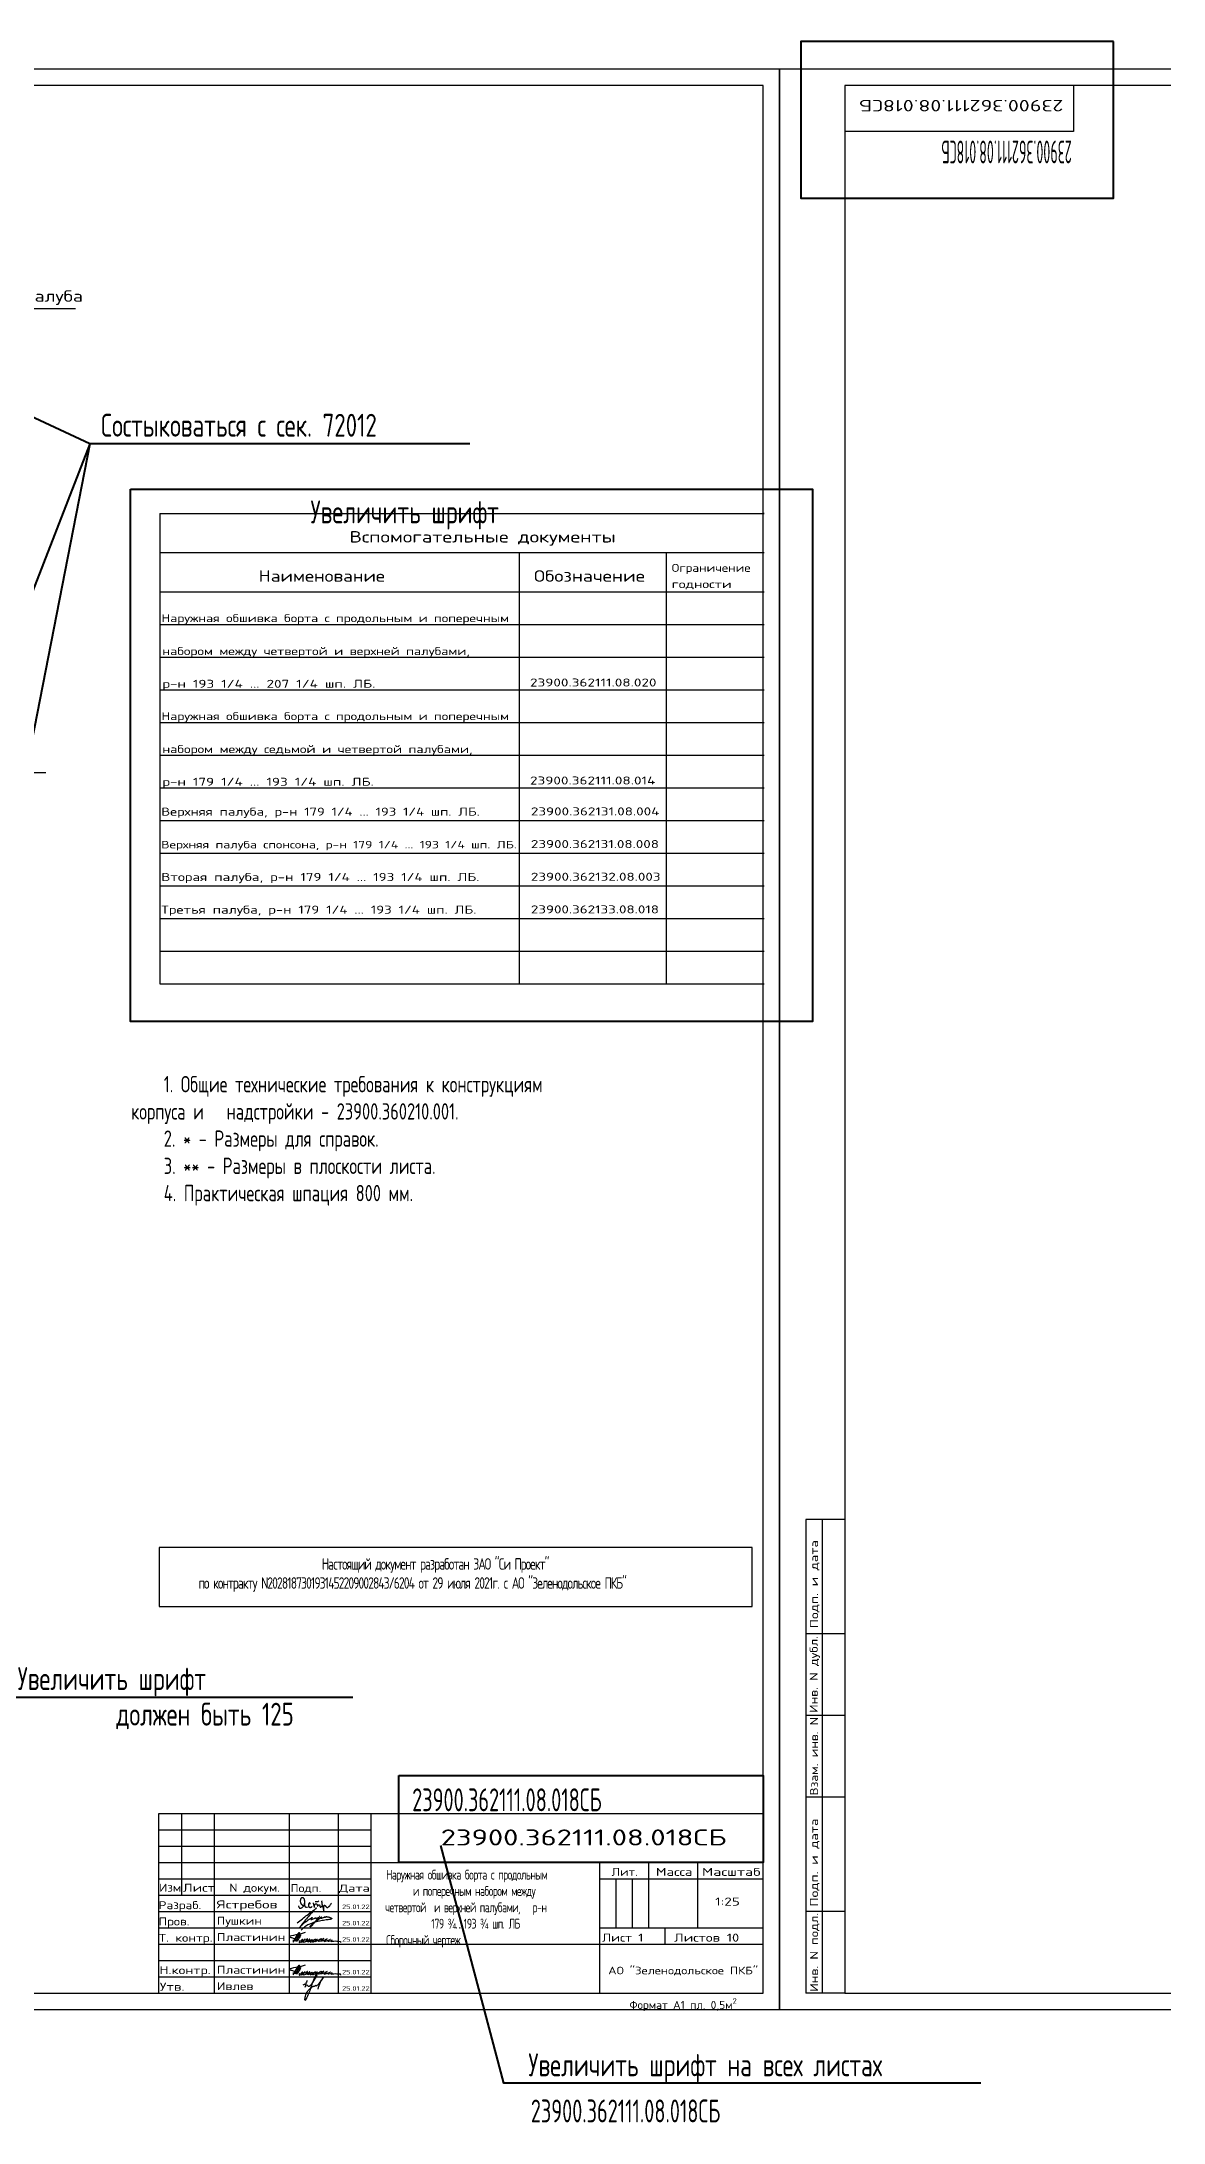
# Model space of a CAD drawing. Header units: millimetres. Extents: x -438477 to 631584, y 118817 to 676146.
# Drawn here: x 170155 to 178740, y 333145 to 349071 of the extents above; entities that cross this region are included whole.
import ezdxf
from ezdxf.enums import TextEntityAlignment as Align

# ---------------------------------------------------------------- set-up
doc = ezdxf.new("R2010")
doc.units = ezdxf.units.MM
doc.layers.get('0').update_dxf_attribs({"linetype": 'CONTINUOUS'})
for name, color, linetype in [('20_1', 1, 'CONTINUOUS'), ('20_FORMAT', 140, 'CONTINUOUS'), ('20_TEXT', 1, 'CONTINUOUS')]:
    doc.layers.add(name, color=color, linetype=linetype)
doc.styles.add('SIMPLEX', font='simplex.shx', dxfattribs={"width": 0.7})
doc.styles.add('НАДПИСИ_МЕЛК1', font='eskd_win.shx', dxfattribs={"width": 0.8, "height": 4})

# ---------------------------------------------------------------- blocks, each defined once
blk = doc.blocks.new('Подпись Ястребов')
for points, knots in [([(0, 0), (0, -2), (0, -5), (3, -9), (5, -13), (8, -14), (12, -15), (16, -13), (22, -11), (27, -5), (31, -1), (34, 3), (35, 8), (37, 12), (38, 17), (38, 22), (38, 27), (37, 32), (36, 38), (35, 42), (32, 46), (29, 48), (26, 49), (23, 49), (20, 50), (17, 48), (15, 46), (14, 43), (12, 41), (11, 38), (11, 35), (10, 33), (10, 31), (10, 29), (11, 25), (12, 21), (13, 16), (15, 13), (18, 9), (21, 6), (24, 4), (27, 2), (30, 1), (35, 2), (35, 7), (36, 11), (36, 22), (35, 7), (37, 2), (38, -2), (40, -5), (43, -7), (46, -9), (50, -9), (53, -9), (55, -8), (55, -7)], [0, 0, 0, 0, 5.972224, 10.089456, 14.166735, 17.363903, 20.802284, 24.859439, 32.158332, 40.459891, 45.62363, 50.527208, 55.136335, 59.699856, 65.288192, 70.016146, 75.142768, 80.311788, 84.891223, 91.031776, 95.227558, 98.251397, 101.322979, 104.698816, 107.456043, 111.029376, 113.657172, 116.686353, 119.420682, 122.248034, 124.981706, 128.253779, 130.235419, 131.733913, 134.024207, 141.022511, 144.818169, 148.892748, 153.004631, 157.202553, 161.230574, 163.841911, 168.5817, 172.14225, 175.225579, 182.237335, 186.345409, 197.812221, 201.492052, 205.577198, 209.473281, 213.142846, 216.815347, 219.952893, 223.28427, 225.960833, 225.960833, 225.960833, 225.960833]), ([(70, 10), (71, 10), (71, 12), (70, 15), (69, 17), (68, 18), (66, 17), (64, 16), (62, 14), (61, 11), (60, 9), (60, 7), (60, 5), (60, 3), (60, 0), (61, -2), (62, -5), (63, -7), (65, -8), (67, -9), (69, -9), (70, -9), (72, -9), (73, -9), (75, -9), (77, -8), (79, -7), (80, -6), (81, -5), (82, -4), (82, -4)], [0, 0, 0, 0, 2.464098, 5.568259, 7.182185, 9.112394, 11.134416, 13.212518, 15.562431, 18.467499, 21.178074, 22.932784, 24.473829, 26.519698, 29.842976, 32.300505, 34.861132, 37.632008, 39.6272, 41.909637, 43.24993, 44.521443, 46.021135, 47.639508, 49.66153, 52.06884, 53.748222, 55.321569, 57.447529, 58.762109, 58.762109, 58.762109, 58.762109]), ([(89, 18), (89, 17), (89, 15), (90, 12), (90, 8), (92, 5), (93, 1), (94, -2), (95, -5), (96, -7), (98, -13), (96, -2), (97, 2), (97, 5), (98, 7), (100, 9), (101, 10), (103, 12), (105, 13), (107, 13), (108, 13), (110, 12), (112, 10), (112, 8), (113, 6), (114, 4), (115, 2), (115, 0), (117, -4), (118, 2), (120, 4), (121, 6), (123, 7), (126, 6), (127, 5), (128, 3), (129, 1), (129, -2), (130, -4), (131, -7), (132, -8), (133, -9), (135, -8), (137, -7), (139, -4), (142, -2), (145, 0), (147, 2), (148, 3), (148, 3)], [0, 0, 0, 0, 2.523882, 6.239179, 9.17806, 13.784069, 16.83629, 20.687855, 23.515207, 26.265258, 28.939438, 37.22279, 40.395761, 43.546765, 46.15642, 48.586095, 50.564005, 52.306272, 55.041404, 56.446831, 57.770943, 60.147797, 62.71333, 64.572213, 66.991351, 69.077315, 70.897132, 72.796801, 75.459756, 79.319966, 82.081823, 84.512484, 86.692767, 89.038174, 91.049309, 93.42717, 95.613305, 98.075297, 100.914976, 103.328823, 105.425856, 106.176632, 107.750867, 110.724049, 113.409694, 118.819927, 121.52925, 124.126639, 125.733997, 125.733997, 125.733997, 125.733997]), ([(101, 26), (102, 26), (103, 26), (105, 26), (107, 26), (110, 26), (113, 26), (116, 26), (118, 27), (120, 28), (122, 29), (123, 30), (124, 30)], [0, 0, 0, 0, 2.12619, 3.65607, 6.266779, 9.916831, 11.97432, 14.961909, 17.809512, 19.966026, 22.213902, 24.217568, 24.217568, 24.217568, 24.217568]), ([(141, 30), (141, 29), (140, 27), (140, 24), (141, 20), (141, 17), (141, 14), (142, 12), (142, 9), (143, 6), (144, 2), (146, -3), (147, -8), (149, -14), (150, -19), (152, -25), (153, -29), (155, -39), (154, -22), (153, -15), (153, -8), (154, -3), (155, 1), (156, 3), (157, 4), (159, 4), (161, 2), (162, 0), (164, -1), (166, -3), (167, -6), (169, -7), (171, -9), (172, -11), (175, -11), (178, -10), (181, -7), (184, -5), (187, -2), (191, 2), (194, 7), (198, 12), (199, 15), (200, 16)], [0, 0, 0, 0, 3.241736, 6.598896, 9.238967, 12.800215, 15.402593, 18.635452, 21.080523, 24.513871, 27.902611, 32.433036, 40.336878, 43.817055, 50.630644, 55.372338, 62.773577, 66.371071, 78.320728, 86.603709, 94.34174, 98.995858, 102.281627, 104.533958, 106.356954, 108.120853, 110.434558, 112.690873, 115.022367, 117.793242, 120.188583, 123.071927, 125.49708, 127.726967, 129.796407, 133.314517, 136.984082, 141.168717, 145.495187, 149.567561, 157.654435, 163.788822, 167.703303, 167.703303, 167.703303, 167.703303])]:
    blk.add_open_spline(points, degree=3, knots=knots)

msp = doc.modelspace()

# ---------------------------------------------------------------- linework, layer by layer
msp.add_lwpolyline([(171055.017, 337094.366), (175592.354, 337094.366), (175592.354, 337544.253), (171055.017, 337544.253)], close=True)
at = {"layer": '20_1', "ltscale": 20}
msp.add_line((175683.469, 345459.979), (175677.063, 345459.979), dxfattribs=at)
at = {"layer": '20_1', "color": 4}
for p, q in [((171052.063, 335383.858), (172677.063, 335383.858)), ((171052.063, 335258.858), (172677.063, 335258.858)), ((171052.063, 335133.858), (172677.063, 335133.858)), ((171052.063, 334758.858), (172677.063, 334758.858)), ((171052.063, 334633.858), (172677.063, 334633.858)), ((171052.063, 334508.858), (172677.063, 334508.858)), ((171052.063, 334383.858), (172677.063, 334383.858)), ((171052.063, 334258.858), (172677.063, 334258.858))]:
    msp.add_line(p, q, dxfattribs=at)
at = {"layer": '20_1', "color": 0}
for p, q in [((174552.063, 334633.858), (174552.063, 335008.858)), ((174677.063, 334633.858), (174677.063, 335008.858))]:
    msp.add_line(p, q, dxfattribs=at)
at = {"layer": '20_1', "color": 30, "lineweight": 40, "ltscale": 25}
for points in [[(178358.092, 349070.599), (175966.006, 349070.599), (175966.006, 347873.319), (178358.092, 347873.319)], [(170835.899, 345645.372), (176055.203, 345645.372), (176055.203, 341571.486), (170835.899, 341571.486)], [(172889.328, 335799.112), (175677.063, 335799.112), (175677.063, 335133.858), (172889.328, 335133.858)]]:
    msp.add_lwpolyline(points, close=True, dxfattribs=at)
at = {"layer": '20_1'}
for points in [[(169321.442, 347027.216), (170414.417, 347027.216)], [(169321.448, 343477.228), (170186.613, 343477.228)]]:
    msp.add_lwpolyline(points, dxfattribs=at)
at = {"layer": '20_1', "color": 30, "lineweight": 40, "ltscale": 25}
for points in [[(173431.458, 345993.328), (170522.88, 345993.328), (168876.369, 346758.807)], [(170522.88, 345993.328), (169395.804, 340231.04)], [(170522.88, 345993.328), (169475.589, 343296.799)], [(172537.378, 336397.821), (169655.722, 336397.821), (169705.062, 336016.236)], [(177343.068, 333444.291), (173692.72, 333444.291), (173209.313, 335264.465)]]:
    msp.add_lwpolyline(points, dxfattribs=at)
at = {"layer": '20_1', "linetype": 'Continuous', "ltscale": 2}
for points in [[(172079.552, 334540.775), (172081.244, 334525.276), (172093.258, 334546.002), (172128.671, 334598.517), (172097.37, 334531.96), (172105.367, 334546.002), (172132.555, 334582.649), (172139.866, 334593.494)], [(172131.154, 334536.213), (172126.528, 334520.627), (172144.975, 334531.369), (172152.862, 334541.488), (172152.762, 334544.573), (172140.116, 334530.537), (172140.116, 334527.207), (172167.784, 334542.683), (172170.667, 334546.861), (172155.749, 334529.594), (172188.41, 334541.09), (172190.004, 334548.951), (172173.872, 334533.188), (172205.637, 334542.781), (172207.414, 334546.065), (172189.307, 334528.316), (172228.148, 334544.274), (172222.119, 334540.927), (172209.421, 334530.939), (172212.408, 334525.366), (172222.067, 334529.347), (172250.048, 334546.065), (172239.692, 334542.383), (172227.345, 334527.456), (172265.084, 334544.871), (172256.956, 334542.288), (172249.587, 334531.142), (172269.702, 334537.013), (172294.198, 334550.547), (172290.61, 334548.038), (172271.892, 334533.625), (172279.394, 334532.904), (172306.309, 334544.095), (172315.407, 334551.949), (172310.5, 334550.902), (172293.301, 334536.569), (172317.996, 334539.302), (172340.455, 334549.761), (172324.722, 334541.7), (172315.86, 334530.654), (172328.207, 334531.848), (172365.847, 334545.681), (172359.872, 334543.093), (172346.23, 334531.45), (172377.895, 334538.715), (172374.211, 334537.421), (172371.722, 334530.555), (172378.792, 334530.654), (172429.006, 334531.603), (172444.184, 334526.768), (172441.988, 334522.588)], [(172079.552, 334290.775), (172081.244, 334275.276), (172093.258, 334296.002), (172128.671, 334348.517), (172097.37, 334281.96), (172105.367, 334296.002), (172132.555, 334332.649), (172139.866, 334343.494)], [(172131.154, 334286.213), (172126.528, 334270.627), (172144.975, 334281.369), (172152.862, 334291.488), (172152.762, 334294.573), (172140.116, 334280.537), (172140.116, 334277.207), (172167.784, 334292.683), (172170.667, 334296.861), (172155.749, 334279.594), (172188.41, 334291.09), (172190.004, 334298.951), (172173.872, 334283.188), (172205.637, 334292.781), (172207.414, 334296.065), (172189.307, 334278.316), (172228.148, 334294.274), (172222.119, 334290.927), (172209.421, 334280.939), (172212.408, 334275.366), (172222.067, 334279.347), (172250.048, 334296.065), (172239.692, 334292.383), (172227.345, 334277.456), (172265.084, 334294.871), (172256.956, 334292.288), (172249.587, 334281.142), (172269.702, 334287.013), (172294.198, 334300.547), (172290.61, 334298.038), (172271.892, 334283.625), (172279.394, 334282.904), (172306.309, 334294.095), (172315.407, 334301.949), (172310.5, 334300.902), (172293.301, 334286.569), (172317.996, 334289.302), (172340.455, 334299.761), (172324.722, 334291.7), (172315.86, 334280.654), (172328.207, 334281.848), (172365.847, 334295.681), (172359.872, 334293.093), (172346.23, 334281.45), (172377.895, 334288.715), (172374.211, 334287.421), (172371.722, 334280.555), (172378.792, 334280.654), (172429.006, 334281.603), (172444.184, 334276.768), (172441.988, 334272.588)], [(172157.364, 334198.582), (172165.615, 334203.094), (172170.637, 334204.657)]]:
    msp.add_spline(points, degree=3, dxfattribs=at)
at = {"layer": '20_FORMAT', "color": 7}
for p, q in [((178052.063, 348733.858), (178052.063, 348383.858)), ((178052.063, 348383.858), (176302.063, 348383.858)), ((171058.469, 345459.979), (175683.469, 345459.979)), ((171058.469, 345159.979), (175683.469, 345159.979)), ((173808.469, 345159.979), (173808.469, 341859.979)), ((174933.469, 345159.979), (174933.469, 341859.979)), ((171058.469, 344859.979), (175683.469, 344859.979)), ((176002.063, 337758.858), (176002.063, 334133.858)), ((176302.063, 337758.858), (176002.063, 337758.858)), ((176127.063, 337758.858), (176127.063, 334133.858)), ((176302.063, 336883.858), (176002.063, 336883.858)), ((176302.063, 336258.858), (176002.063, 336258.858)), ((176302.063, 335633.858), (176002.063, 335633.858)), ((176302.063, 334758.858), (176002.063, 334758.858)), ((176302.063, 334133.858), (176002.063, 334133.858))]:
    msp.add_line(p, q, dxfattribs=at)
at = {"layer": '20_FORMAT', "color": 4}
for p, q in [((171058.469, 344609.979), (175683.469, 344609.979)), ((171058.469, 344359.979), (175683.469, 344359.979)), ((171058.469, 344109.979), (175683.469, 344109.979)), ((171058.469, 343859.979), (175683.469, 343859.979)), ((171058.469, 343609.979), (175683.469, 343609.979)), ((171058.469, 343359.979), (175683.469, 343359.979)), ((171058.469, 343109.979), (175683.469, 343109.979)), ((171058.469, 342859.979), (175683.469, 342859.979)), ((171058.469, 342609.979), (175683.469, 342609.979)), ((171058.469, 342359.979), (175683.469, 342359.979)), ((171058.469, 342109.979), (175683.469, 342109.979)), ((171058.469, 341859.979), (175683.469, 341859.979))]:
    msp.add_line(p, q, dxfattribs=at)
at = {"layer": '20_FORMAT', "color": 7, "lineweight": -2}
for p, q in [((171052.063, 335508.858), (175677.063, 335508.858)), ((171052.063, 334133.858), (171052.063, 335508.858)), ((171227.063, 334883.858), (171227.063, 335508.858)), ((171477.063, 334133.858), (171477.063, 335508.858)), ((172052.063, 334133.858), (172052.063, 335508.858)), ((172427.063, 334133.858), (172427.063, 335508.858)), ((172677.063, 334133.858), (172677.063, 335508.858)), ((172677.063, 335133.858), (175677.063, 335133.858)), ((174427.063, 334133.858), (174427.063, 335133.858)), ((174802.063, 334633.858), (174802.063, 335133.858)), ((175177.063, 334633.858), (175177.063, 335133.858)), ((171052.063, 335008.858), (172677.063, 335008.858)), ((174427.063, 335008.858), (175677.063, 335008.858)), ((171052.063, 334883.858), (172677.063, 334883.858)), ((174427.063, 334633.858), (175677.063, 334633.858)), ((174927.063, 334508.858), (174927.063, 334633.858)), ((172677.063, 334508.858), (175677.063, 334508.858))]:
    msp.add_line(p, q, dxfattribs=at)
at = {"layer": '20_FORMAT', "color": 4}
for points in [[(154777.063, 334008.858), (175802.063, 334008.858), (175802.063, 348858.858), (154777.063, 348858.858)], [(175802.063, 334008.858), (196827.063, 334008.858), (196827.063, 348858.858), (175802.063, 348858.858)]]:
    msp.add_lwpolyline(points, close=True, dxfattribs=at)
at = {"layer": '20_FORMAT', "color": 7}
for points in [[(155277.063, 334133.858), (175677.063, 334133.858), (175677.063, 348733.858), (155277.063, 348733.858)], [(176302.063, 334133.858), (196702.063, 334133.858), (196702.063, 348733.858), (176302.063, 348733.858)]]:
    msp.add_lwpolyline(points, close=True, dxfattribs=at)
msp.add_lwpolyline([(171058.469, 345459.979), (171058.469, 341859.979)], dxfattribs=at)
at = {"layer": '20_TEXT', "color": 0}
msp.add_spline([(172109.96, 334672.167), (172150.217, 334703.336), (172223.872, 334759.383), (172249.335, 334776.897), (172254.598, 334780.634), (172257.748, 334783.575), (172258.302, 334784.786), (172257.714, 334785.098), (172254.534, 334782.839), (172251.806, 334779.728), (172239.771, 334768.42), (172205.254, 334730.08), (172144.681, 334656.532), (172138.142, 334647.098), (172133.934, 334640.96), (172131.628, 334637.797), (172130.465, 334637.095), (172130.294, 334637.72), (172131.602, 334639.709), (172133.22, 334641.193), (172139.866, 334648.061), (172160.989, 334668.383), (172187.219, 334688.43), (172220.956, 334711.002), (172224.201, 334712.712), (172226.089, 334713.538), (172226.856, 334713.42), (172226.738, 334711.769), (172225.322, 334709.941), (172221.959, 334706.875), (172216.472, 334701.332), (172215.292, 334698.855), (172216.708, 334697.086), (172219.304, 334697.263), (172227.033, 334699.622), (172239.528, 334705.958), (172248.046, 334708.771), (172252.135, 334709.858), (172253.757, 334710.05), (172253.996, 334710.378), (172253.832, 334710.721), (172253.563, 334710.691), (172253.116, 334710.348), (172252.355, 334707.455), (172253.498, 334706.085), (172257.506, 334706.817), (172268.322, 334711.421), (172279.37, 334715.817), (172283.381, 334718.322), (172284.238, 334719.336), (172284.04, 334719.854), (172283.06, 334719.878), (172282.116, 334719.089), (172280.331, 334716.597), (172274.578, 334710.48), (172264.786, 334700.408), (172236.892, 334668.341), (172225.858, 334654.875), (172218.586, 334645.918), (172215.224, 334642.893), (172211.458, 334641.885), (172209.979, 334643.162), (172210.786, 334646.522), (172216.233, 334652.705), (172223.361, 334660.098), (172232.976, 334669.17), (172263.201, 334690.58), (172288.773, 334709.1), (172296.365, 334714.593), (172297.2, 334715.185), (172298.142, 334715.239), (172298.012, 334714.77), (172297.254, 334713.867), (172294.696, 334711.257), (172293.862, 334709.777), (172294.858, 334708.243), (172296.473, 334708.163), (172299.973, 334709.131), (172305.519, 334710.88), (172316.611, 334714.804), (172319.532, 334716.263), (172321.129, 334717.053), (172323.207, 334718.22), (172323.585, 334718.563), (172323.929, 334719.404), (172323.809, 334719.404), (172323.07, 334719.113), (172322.366, 334718.598), (172321.696, 334717.688), (172320.854, 334716.194), (172321.799, 334714.735), (172323.311, 334714.477), (172328.106, 334716.513), (172331.918, 334718.278), (172336.71, 334720.043), (172337.215, 334720.155), (172337.355, 334720.491), (172337.046, 334720.519), (172336.794, 334719.398), (172337.943, 334717.438), (172339.12, 334717.326), (172339.905, 334718.194), (172343.924, 334718.587), (172353.56, 334716.501), (172363.635, 334713.547), (172373.307, 334707.413), (172375.4, 334704.299), (172375.539, 334702.58), (172374.204, 334701.7), (172369.355, 334700.442), (172364.793, 334699.45), (172359.357, 334698.397), (172333.009, 334694.232), (172291.465, 334687.619), (172247.921, 334677.435), (172201.162, 334660.066), (172169.415, 334641.025), (172140.365, 334614.769)], degree=3, dxfattribs=at)
at = {"layer": '20_TEXT', "color": 0, "linetype": 'Continuous', "ltscale": 2}
for points in [[(172171.176, 334597.018), (172099.595, 334579.931), (172054.018, 334564.849), (172074.598, 334557.015), (172097.262, 334542.672), (172108.737, 334534.667), (172118.797, 334540.214), (172123.653, 334549.689), (172137.181, 334573.493), (172139.493, 334579.857), (172119.606, 334555.813), (172106.425, 334526.925)], [(172171.176, 334347.018), (172099.595, 334329.931), (172054.018, 334314.849), (172074.598, 334307.015), (172097.262, 334292.672), (172108.737, 334284.667), (172118.797, 334290.214), (172123.653, 334299.689), (172137.181, 334323.493), (172139.493, 334329.857), (172119.606, 334305.813), (172106.425, 334276.925)], [(172187.482, 334231.661), (172175.378, 334197.832), (172172.43, 334179.647), (172174.422, 334188.572), (172184.64, 334197.874), (172187.978, 334194.032), (172253.747, 334251.778), (172263.904, 334276.887), (172264.569, 334284.281), (172234.458, 334234.364), (172219.438, 334189.334), (172169.929, 334081.956), (172173.657, 334110.443), (172226.843, 334184.128), (172229.33, 334185.534), (172232.286, 334182.911), (172235.641, 334184.268), (172243.312, 334190.014), (172243.953, 334188.453), (172249.59, 334191.243), (172253.241, 334193.871), (172256.32, 334190.666), (172258.963, 334191.379), (172309.173, 334252.886), (172298.752, 334238.13), (172286.838, 334214.253), (172267.707, 334163.173)]]:
    msp.add_spline(points, degree=3, dxfattribs=at)

# ---------------------------------------------------------------- block references
at = {"layer": '20_TEXT', "color": 0, "xscale": 1.26, "yscale": 1.26, "zscale": 1.26}
msp.add_blockref('Подпись Ястребов', (172121.186, 334802.082), dxfattribs=at)

# ---------------------------------------------------------------- texts
at = {"layer": '20_1', "color": 30, "lineweight": 40, "ltscale": 25, "style": 'НАДПИСИ_МЕЛК1', "width": 0.55}
msp.add_text('23900.362111.08.018СБ', height=175, rotation=180, dxfattribs=at).set_placement((178038.725, 348313.635))
at = {"layer": '20_1', "ltscale": 3, "style": 'SIMPLEX'}
msp.add_text('Верхняя палуба', height=87.5, dxfattribs=at).set_placement((169421.179, 347079.265), (170471.179, 347079.265), align=Align.ALIGNED)
at = {"layer": '20_1', "color": 30, "lineweight": 40, "ltscale": 25}
for s, style, width, p in [('Состыковаться с сек. 72012', 'SIMPLEX', 0.7, (170609.15, 346046.843)), ('Увеличить шрифт ', 'SIMPLEX', 0.7, (172212.748, 345383.518)), ('Увеличить шрифт ', 'SIMPLEX', 0.7, (169971.576, 336454.176)), ('должен быть 125', 'SIMPLEX', 0.7, (170725.693, 336181.653)), ('23900.362111.08.018СБ', 'НАДПИСИ_МЕЛК1', 0.8, (172990.86, 335526.146)), ('Увеличить шрифт на всех листах', 'SIMPLEX', 0.7, (173879.961, 333497.805))]:
    msp.add_text(s, height=175, dxfattribs=dict(at, style=style, width=width)).set_placement(p)
at = {"layer": '20_1', "ltscale": 3, "insert": (170589.788, 341153.541), "char_height": 125, "attachment_point": 1, "style": 'SIMPLEX'}
msp.add_mtext_dynamic_manual_height_columns('\\pi250,l250;1. Общие технические требования к конструкциям ^I  корпуса и   надстройки - 23900.360210.001.{\\H1.8333x; }\\P\\pi500,l0;2. * - Размеры для справок.{\\H1.5556x; }\\P3. ** - Размеры в плоскости листа.{\\H1.6481x; }\\P4. Практическая шпация 800 мм.{\\H1.6173x; }', width=4253.88598, gutter_width=12.5, heights=[0], dxfattribs=at)
at = {"layer": '20_1', "ltscale": 25, "insert": (174652.792, 334095.108), "char_height": 61.25, "width": 1040.38856, "attachment_point": 1, "style": 'SIMPLEX'}
msp.add_mtext('\\A1;{\\C0;\\W1;Формат А1 пл. 0,5м{\\H0.70x;\\S2^ ;}}', dxfattribs=at)
at = {"layer": '20_FORMAT', "color": 7, "lineweight": 20, "style": 'НАДПИСИ_МЕЛК1', "width": 0.8}
msp.add_text('23900.362111.08.018СБ', height=175, dxfattribs=at).set_placement((173898.698, 333144.786))
at = {"layer": '20_TEXT', "color": 7, "lineweight": 20, "style": 'SIMPLEX'}
msp.add_text('23900.362111.08.018СБ', height=87.5, rotation=180, dxfattribs=at).set_placement((177974.523, 348624.269), (176412.023, 348624.269), align=Align.ALIGNED)
at = {"layer": '20_TEXT', "color": 0, "style": 'SIMPLEX'}
for s, height, p, p2 in [('Вспомогательные документы', 87.5, (172511.19, 345236.682), (174548.69, 345236.682)), ('Наименование', 87.5, (171815.281, 344936.682), (172781.947, 344936.682)), ('Обозначение', 87.5, (173922.526, 344936.682), (174772.526, 344936.682)), ('Ограничение', 61.25, (174976.874, 345012.013), (175580.624, 345012.013)), ('годности', 61.25, (174976.874, 344887.721), (175434.79, 344887.721)), ('Лит.', 61.25, (174516.404, 335031.413), (174717.654, 335031.413)), ('Масса', 61.25, (174855.64, 335031.413), (175135.64, 335031.413)), ('Масштаб', 61.25, (175208.431, 335031.413), (175657.598, 335031.413)), ('Изм', 61.25, (171053.995, 334910.144), (171223.161, 334910.144)), ('Лист', 61.25, (171236.265, 334910.144), (171481.265, 334910.144)), ('N докум.', 61.25, (171591.692, 334910.144), (171979.608, 334910.144)), ('Подп.', 61.25, (172059.548, 334907.08), (172295.798, 334907.08)), ('Дата', 55.1138, (172430.395, 334910.129), (172666.597, 334910.129)), ('Разраб.', 61.25, (171050.456, 334776.619), (171377.122, 334776.619)), ('Ястребов', 61.25, (171495.375, 334781.979), (171959.125, 334781.979)), ('25.01.22', 34.0751, (172454.276, 334777.908), (172665.217, 334777.908)), ('1:25', 61.25, (175309.216, 334804.09), (175498.8, 334804.09)), ('Пров.', 61.25, (171050.456, 334652.199), (171286.706, 334652.199)), ('Пушкин', 61.25, (171495.375, 334656.979), (171839.542, 334656.979)), ('25.01.22', 34.0751, (172454.276, 334652.908), (172665.217, 334652.908)), ('Т. контр.', 58.1753, (171053.494, 334527.779), (171463.491, 334527.779)), ('Пластинин', 61.25, (171495.375, 334531.979), (172020.375, 334531.979)), ('25.01.22', 34.0751, (172454.276, 334527.908), (172665.217, 334527.908)), ('Лист 1', 61.25, (174444.125, 334528.38), (174759.125, 334528.38)), ('Листов 10', 61.25, (174995.078, 334528.053), (175493.828, 334528.053)), ('Н.контр.', 61.25, (171055.565, 334279.2), (171449.315, 334279.2)), ('Пластинин', 61.25, (171495.375, 334281.979), (172020.375, 334281.979)), ('25.01.22', 34.0751, (172454.276, 334277.908), (172665.217, 334277.908)), ('АО "Зеленодольское ПКБ"', 57.64909, (174490.821, 334278.292), (175638.312, 334278.292)), ('Утв.', 61.25, (171059.542, 334152.279), (171249.125, 334152.279)), ('Ивлев', 61.25, (171495.375, 334156.979), (171775.375, 334156.979)), ('25.01.22', 34.0751, (172454.276, 334152.908), (172665.217, 334152.908))]:
    msp.add_text(s, height=height, dxfattribs=at).set_placement(p, p2, align=Align.ALIGNED)
at = {"layer": '20_TEXT', "color": 7, "lineweight": 20, "style": 'SIMPLEX'}
for s, height, p, p2 in [('Наружная обшивка борта с продольным и поперечным ', 60.02242, (171071.252, 344627.441), (173780.835, 344627.441)), ('набором между четвертой и верхней палубами,', 61.25, (171078.482, 344374.872), (173432.232, 344374.872)), ('р-н 193 1/4 ... 207 1/4 шп. ЛБ.', 61.25, (171078.482, 344124.872), (172708.899, 344124.872)), ('23900.362111.08.020', 61.25, (173892.156, 344134.601), (174860.49, 344134.601)), ('Наружная обшивка борта с продольным и поперечным ', 60.02242, (171071.252, 343877.441), (173780.835, 343877.441)), ('набором между седьмой и четвертой палубами,', 61.25, (171078.482, 343624.872), (173452.649, 343624.872)), ('р-н 179 1/4 ... 193 1/4 шп. ЛБ.', 61.25, (171078.482, 343374.872), (172697.232, 343374.872)), ('23900.362111.08.014', 61.25, (173892.156, 343384.601), (174851.74, 343384.601)), ('Верхняя палуба, р-н 179 1/4 ... 193 1/4 шп. ЛБ.', 61.25, (171070.277, 343146.166), (173508.61, 343146.166)), ('23900.362131.08.004', 61.25, (173899.515, 343148.26), (174882.432, 343148.26)), ('Верхняя палуба спонсона, р-н 179 1/4 ... 193 1/4 шп. ЛБ.', 56.9645, (171070.277, 342896.166), (173791.01, 342896.166)), ('23900.362131.08.008', 61.25, (173899.515, 342898.26), (174879.515, 342898.26)), ('Вторая палуба, р-н 179 1/4 ... 193 1/4 шп. ЛБ.', 61.25, (171070.277, 342646.166), (173505.694, 342646.166)), ('23900.362132.08.003', 61.25, (173899.515, 342648.26), (174891.182, 342648.26)), ('Третья палуба, р-н 179 1/4 ... 193 1/4 шп. ЛБ.', 61.25, (171070.277, 342396.166), (173482.36, 342396.166)), ('23900.362133.08.018', 61.25, (173899.515, 342398.26), (174879.515, 342398.26)), ('23900.362111.08.018СБ', 122.5, (173209.313, 335264.465), (175396.813, 335264.465))]:
    msp.add_text(s, height=height, dxfattribs=at).set_placement(p, p2, align=Align.ALIGNED)
at = {"layer": '20_TEXT', "color": 0, "style": 'SIMPLEX'}
for s, p, p2 in [('Подп. и дата', (176096.895, 336927.345), (176096.895, 337601.095)), ('Инв. N дубл.', (176094.172, 336278.592), (176094.172, 336867.758)), ('Взам. инв. N', (176096.738, 335646.574), (176096.738, 336247.407)), ('Подп. и дата', (176096.895, 334796.274), (176096.895, 335470.024)), ('Инв. N подл.', (176096.895, 334144.826), (176096.895, 334748.576))]:
    msp.add_text(s, height=61.25, rotation=90, dxfattribs=at).set_placement(p, p2, align=Align.ALIGNED)
at = {"layer": '20_TEXT', "color": 7, "lineweight": 20, "char_height": 87.5, "attachment_point": 1, "style": 'SIMPLEX'}
for s, width, gutter_width, insert in [('\\pi1529.6;{\\T0.8;Наcтоящий документ разработан ЗАО "Си Проект"\\P\\pi586.94;по контракту N2028187301931452209002843/6204 от 29 июля 2021г. с АО "Зеленодольское ПКБ"\\T0.85; }', 5093.88881, 25, (170769.314, 337462.715)), ('\\pi35.196;{\\H0.85714x;\\T0.9;Наружная обшивка борта с продольным \\P\\pi239.82;и поперечным набором между \\P\\pi27.571;четвертой  и верхней палубами,   р-н \\P\\pi380.04;179 \\fArial|b0|i0|c204|p34;¾…\\Fsimplex|c204;193 \\fArial|b0|i0|c204|p34;¾  \\Fsimplex|c204;шп. ЛБ\\P\\pi444.57;Сборочный чертеж}  ', 1595.88711, 12.5, (172756.293, 335078.194))]:
    msp.add_mtext_dynamic_manual_height_columns(s, width=width, gutter_width=gutter_width, heights=[0], dxfattribs=dict(at, insert=insert))

doc.saveas('drawing.dxf')
